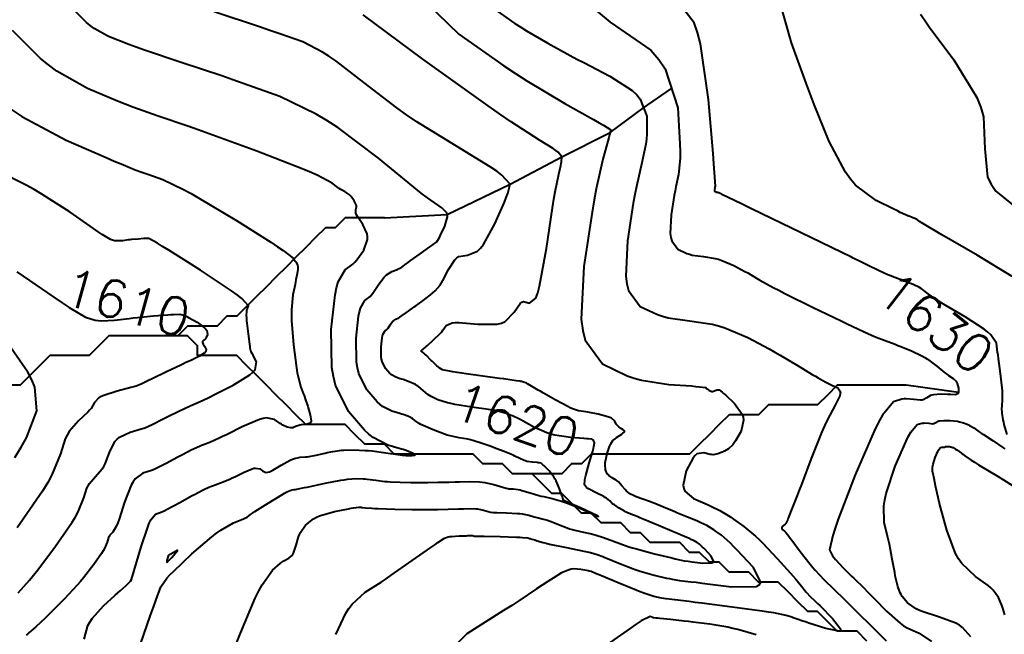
# Model space of a CAD drawing. Header units: metres. Extents: x 837475 to 838479, y 1189012 to 1191015.
# Drawn here: x 837569 to 837669, y 1190774.6 to 1190837 of the extents above; entities that cross this region are included whole.
import ezdxf

# ---------------------------------------------------------------- set-up
doc = ezdxf.new("R2010")
doc.units = ezdxf.units.M
doc.header["$LTSCALE"] = 0.3
for name, color, linetype in [('COTAS 10', 1, 'Continuous'), ('COTAS INT', 252, 'Continuous'), ('DRENAJE', 5, 'Continuous')]:
    doc.layers.add(name, color=color, linetype=linetype)
doc.styles.get("Standard").update_dxf_attribs({"font": 'simplex.shx'})

msp = doc.modelspace()

# ---------------------------------------------------------------- linework, layer by layer
at = {"layer": 'COTAS 10'}
for points in [[(837669.299, 1190794.856), (837669.018, 1190795.885), (837668.96, 1190796.13), (837668.911, 1190796.357), (837668.809, 1190797.033), (837668.785, 1190797.572), (837668.786, 1190797.714), (837668.791, 1190797.852), (837668.833, 1190798.323), (837668.839, 1190799.016), (837668.821, 1190799.295), (837668.795, 1190799.612), (837668.627, 1190801.068), (837668.427, 1190802.576), (837668.381, 1190802.925), (837668.338, 1190803.244), (837668.213, 1190804.148), (837667.666, 1190804.989), (837667.356, 1190805.268), (837666.978, 1190805.567), (837665.042, 1190806.814), (837663.019, 1190808.012), (837662.585, 1190808.28), (837662.206, 1190808.52), (837661.298, 1190809.161), (837660.727, 1190809.584), (837660.561, 1190809.688), (837660.392, 1190809.787), (837659.756, 1190810.094), (837659.114, 1190810.352), (837658.941, 1190810.42), (837658.771, 1190810.486), (837658.174, 1190810.71), (837657.623, 1190810.92), (837657.483, 1190810.977), (837657.347, 1190811.033), (837656.897, 1190811.232), (837655.34, 1190811.982), (837654.505, 1190812.385), (837653.673, 1190812.788), (837653.495, 1190812.873), (837648.391, 1190815.344), (837643.355, 1190817.785), (837642.388, 1190818.254), (837641.607, 1190818.634), (837640.329, 1190819.261), (837640.255, 1190819.305), (837640.233, 1190819.317), (837640.21, 1190819.33), (837640.121, 1190819.377), (837640.026, 1190819.417), (837640, 1190819.425), (837639.974, 1190819.432), (837639.88, 1190819.447), (837639.791, 1190819.459), (837639.769, 1190819.465), (837639.747, 1190819.472), (837639.675, 1190819.505), (837639.627, 1190819.571), (837639.62, 1190819.599), (837639.616, 1190819.631), (837639.623, 1190819.778), (837639.647, 1190819.933), (837639.654, 1190819.97), (837639.66, 1190820.003), (837639.683, 1190820.101), (837639.591, 1190821.497), (837639.526, 1190822.349), (837639.443, 1190823.404), (837638.999, 1190828.895), (837638.185, 1190834.556), (837637.869, 1190835.717), (837637.514, 1190836.702), (837635.901, 1190838.795)], [(837589.715, 1190770.305), (837591.453, 1190774.703), (837592.954, 1190778.235), (837593.317, 1190778.978), (837593.657, 1190779.619), (837594.692, 1190781.087), (837595.486, 1190781.764), (837595.673, 1190781.907), (837595.847, 1190782.031), (837596.356, 1190782.319), (837596.725, 1190782.62), (837596.809, 1190782.753), (837596.885, 1190782.906), (837597.098, 1190783.638), (837597.343, 1190784.478), (837597.44, 1190784.7), (837597.55, 1190784.918), (837598.053, 1190785.666), (837598.86, 1190786.313), (837599.161, 1190786.467), (837599.496, 1190786.61), (837600.988, 1190787.035), (837602.409, 1190787.319), (837602.699, 1190787.374), (837602.945, 1190787.417), (837603.463, 1190787.487), (837603.706, 1190787.479), (837603.779, 1190787.473), (837603.854, 1190787.466), (837604.147, 1190787.428), (837604.79, 1190787.38), (837605.086, 1190787.367), (837605.434, 1190787.353), (837607.116, 1190787.302), (837608.841, 1190787.262), (837609.216, 1190787.255), (837609.546, 1190787.249), (837610.365, 1190787.245), (837611.019, 1190787.256), (837611.245, 1190787.261), (837611.491, 1190787.266), (837612.539, 1190787.292), (837613.6, 1190787.319), (837613.854, 1190787.326), (837614.09, 1190787.332), (837614.799, 1190787.353), (837615.368, 1190787.339), (837615.516, 1190787.324), (837615.66, 1190787.304), (837616.146, 1190787.193), (837616.831, 1190786.981), (837617.131, 1190786.957), (837617.293, 1190786.95), (837617.49, 1190786.943), (837618.486, 1190786.917), (837619.574, 1190786.862), (837619.829, 1190786.837), (837620.063, 1190786.807), (837620.742, 1190786.662), (837621.279, 1190786.503), (837621.425, 1190786.464), (837621.569, 1190786.427), (837622.078, 1190786.312), (837622.64, 1190786.16), (837622.817, 1190786.099), (837623.004, 1190786.031), (837623.757, 1190785.72), (837624.615, 1190785.388), (837624.869, 1190785.306), (837625.129, 1190785.229), (837626.126, 1190784.99), (837627.095, 1190784.775), (837627.338, 1190784.713), (837627.57, 1190784.652), (837628.314, 1190784.422), (837628.977, 1190784.181), (837629.157, 1190784.113), (837629.336, 1190784.043), (837629.969, 1190783.785), (837630.89, 1190783.468), (837631.249, 1190783.361), (837631.655, 1190783.246), (837633.497, 1190782.765), (837635.258, 1190782.33), (837635.612, 1190782.245), (837635.908, 1190782.176), (837636.495, 1190782.053), (837636.917, 1190782.003), (837637.109, 1190781.979), (837637.335, 1190781.951), (837638.421, 1190781.814), (837639.334, 1190781.826), (837639.451, 1190781.892), (837639.509, 1190781.985), (837639.224, 1190782.547), (837638.637, 1190783.177), (837638.504, 1190783.312), (837638.384, 1190783.432), (837638.056, 1190783.724), (837637.824, 1190783.89), (837637.764, 1190783.93), (837637.706, 1190783.968), (837637.511, 1190784.082), (837637.291, 1190784.19), (837637.216, 1190784.224), (837637.135, 1190784.259), (837636.794, 1190784.401), (837636.123, 1190784.68), (837635.834, 1190784.802), (837635.5, 1190784.944), (837633.921, 1190785.617), (837632.348, 1190786.284), (837632.018, 1190786.421), (837631.733, 1190786.538), (837631.086, 1190786.789), (837630.693, 1190786.952), (837630.569, 1190787.013), (837630.439, 1190787.082), (837629.913, 1190787.388), (837629.42, 1190787.717), (837629.31, 1190787.8), (837629.212, 1190787.879), (837628.955, 1190788.136), (837628.636, 1190788.402), (837628.499, 1190788.487), (837628.34, 1190788.577), (837627.591, 1190788.945), (837626.866, 1190789.312), (837626.722, 1190789.402), (837626.604, 1190789.486), (837626.381, 1190789.748), (837626.42, 1190790.226), (837626.467, 1190790.446), (837626.528, 1190790.705), (837626.88, 1190791.96), (837627.235, 1190793.193), (837627.299, 1190793.439), (837627.348, 1190793.643), (837627.403, 1190794.033), (837627.354, 1190794.143), (837627.339, 1190794.171), (837627.322, 1190794.198), (837627.256, 1190794.283), (837627.195, 1190794.347), (837627.182, 1190794.359), (837627.17, 1190794.37), (837627.144, 1190794.39), (837626.801, 1190794.42), (837626.59, 1190794.436), (837626.33, 1190794.457), (837624.97, 1190794.561), (837623.371, 1190794.802), (837622.959, 1190794.909), (837622.56, 1190795.034), (837621.232, 1190795.628), (837620.158, 1190796.226), (837619.92, 1190796.354), (837619.708, 1190796.464), (837619.153, 1190796.723), (837618.754, 1190796.875), (837618.638, 1190796.918), (837618.521, 1190796.961), (837618.082, 1190797.12), (837617.33, 1190797.301), (837617.015, 1190797.358), (837616.654, 1190797.419), (837614.966, 1190797.663), (837613.223, 1190797.936), (837612.828, 1190798.014), (837612.47, 1190798.094), (837611.491, 1190798.391), (837610.818, 1190798.723), (837610.652, 1190798.824), (837610.496, 1190798.929), (837610.005, 1190799.343), (837609.526, 1190799.746), (837609.387, 1190799.837), (837609.376, 1190799.844), (837609.219, 1190799.937), (837608.592, 1190800.223), (837607.974, 1190800.444), (837607.823, 1190800.496), (837607.681, 1190800.543), (837607.242, 1190800.68), (837606.849, 1190800.884), (837606.736, 1190800.974), (837606.621, 1190801.079), (837606.19, 1190801.581), (837605.85, 1190802.28), (837605.792, 1190802.51), (837605.749, 1190802.755), (837605.727, 1190803.774), (837605.833, 1190804.699), (837605.872, 1190804.887), (837605.915, 1190805.044), (837606.104, 1190805.364), (837606.322, 1190805.539), (837606.383, 1190805.606), (837606.445, 1190805.68), (837606.671, 1190806.013), (837606.897, 1190806.335), (837606.959, 1190806.402), (837607.02, 1190806.46), (837607.238, 1190806.59), (837607.533, 1190806.734), (837607.643, 1190806.8), (837607.764, 1190806.879), (837608.303, 1190807.259), (837608.918, 1190807.71), (837609.087, 1190807.833), (837609.256, 1190807.955), (837609.862, 1190808.389), (837610.439, 1190808.816), (837610.59, 1190808.934), (837610.736, 1190809.051), (837611.23, 1190809.471), (837611.719, 1190810.056), (837611.863, 1190810.277), (837612.009, 1190810.524), (837612.567, 1190811.628), (837613.22, 1190812.626), (837613.426, 1190812.805), (837613.644, 1190812.942), (837614.525, 1190813.087), (837615.529, 1190813.497), (837615.825, 1190813.801), (837616.129, 1190814.187), (837617.292, 1190816.27), (837618.268, 1190818.483), (837618.453, 1190818.952), (837618.603, 1190819.359), (837618.839, 1190820.307), (837618.003, 1190821.224), (837617.476, 1190821.612), (837616.823, 1190822.057), (837613.396, 1190824.146), (837609.361, 1190826.637), (837608.323, 1190827.336), (837607.319, 1190828.038), (837603.979, 1190830.609), (837601.134, 1190832.823), (837600.441, 1190833.301), (837599.791, 1190833.72), (837597.787, 1190834.748), (837595.352, 1190835.608), (837594.43, 1190835.921), (837593.401, 1190836.266), (837588.787, 1190837.787)], [(837568.75, 1190811.381), (837572.494, 1190808.805), (837573.335, 1190808.243), (837574.06, 1190807.769), (837575.709, 1190806.788), (837576.705, 1190806.493), (837577.018, 1190806.453), (837577.346, 1190806.43), (837578.667, 1190806.495), (837580.142, 1190806.67), (837580.569, 1190806.716), (837581.003, 1190806.761), (837582.636, 1190806.914), (837584.069, 1190807.028), (837584.377, 1190807.049), (837584.647, 1190807.064), (837585.3, 1190807.081), (837585.812, 1190806.947), (837585.993, 1190806.868), (837586.191, 1190806.771), (837587.049, 1190806.271), (837587.802, 1190805.705), (837587.935, 1190805.567), (837588.034, 1190805.437), (837588.119, 1190805.035), (837587.98, 1190804.73), (837587.939, 1190804.662), (837587.896, 1190804.601), (837587.731, 1190804.439), (837587.616, 1190804.305), (837587.606, 1190804.262), (837587.605, 1190804.217), (837587.676, 1190804.031), (837587.801, 1190803.829), (837587.834, 1190803.773), (837587.866, 1190803.717), (837587.974, 1190803.514), (837587.932, 1190803.287), (837587.869, 1190803.216), (837587.784, 1190803.141), (837587.293, 1190802.838), (837586.76, 1190802.566), (837586.649, 1190802.511), (837586.554, 1190802.464), (837586.342, 1190802.368), (837585.908, 1190802.17), (837585.673, 1190802.059), (837585.388, 1190801.924), (837583.945, 1190801.236), (837582.476, 1190800.529), (837582.176, 1190800.383), (837581.921, 1190800.258), (837581.385, 1190799.986), (837580.867, 1190799.797), (837580.624, 1190799.725), (837580.339, 1190799.643), (837578.948, 1190799.277), (837577.576, 1190798.841), (837577.302, 1190798.716), (837577.073, 1190798.589), (837576.631, 1190798.112), (837576.297, 1190797.529), (837576.137, 1190797.335), (837575.948, 1190797.127), (837575.022, 1190796.258), (837574.06, 1190795.161), (837573.849, 1190794.809), (837573.662, 1190794.437), (837573.184, 1190792.918), (837572.315, 1190790.76), (837571.882, 1190789.984), (837571.364, 1190789.13), (837568.797, 1190785.403)], [(837665.609, 1190774.306), (837664.785, 1190775.279), (837664.463, 1190775.507), (837664.1, 1190775.717), (837662.45, 1190776.33), (837660.785, 1190776.857), (837660.414, 1190777.012), (837660.081, 1190777.173), (837659.2, 1190777.789), (837658.664, 1190778.433), (837658.547, 1190778.61), (837658.445, 1190778.788), (837658.193, 1190779.428), (837658.011, 1190780.245), (837657.953, 1190780.533), (837657.891, 1190780.849), (837657.641, 1190782.217), (837657.351, 1190783.726), (837657.264, 1190784.132), (837657.175, 1190784.532), (837656.829, 1190785.932), (837656.779, 1190787.638), (837656.876, 1190788.231), (837657.021, 1190788.877), (837657.945, 1190791.645), (837659.038, 1190794.185), (837659.289, 1190794.687), (837659.517, 1190795.102), (837660.157, 1190795.873), (837660.639, 1190796.017), (837660.768, 1190796.036), (837660.895, 1190796.047), (837661.34, 1190796.011), (837661.716, 1190795.968), (837661.8, 1190795.973), (837661.876, 1190795.987), (837662.079, 1190796.1), (837662.289, 1190796.231), (837662.369, 1190796.256), (837662.459, 1190796.276), (837662.865, 1190796.307), (837663.31, 1190796.3), (837663.425, 1190796.295), (837663.536, 1190796.29), (837663.907, 1190796.264), (837664.265, 1190796.214), (837664.368, 1190796.195), (837664.472, 1190796.173), (837664.86, 1190796.071), (837665.264, 1190795.918), (837665.378, 1190795.863), (837665.493, 1190795.803), (837665.916, 1190795.543), (837666.481, 1190795.16), (837666.686, 1190795.023), (837666.912, 1190794.872), (837667.903, 1190794.215), (837668.87, 1190793.562), (837669.081, 1190793.414)]]:
    msp.add_lwpolyline(points, dxfattribs=at)
at = {"layer": 'COTAS INT'}
for points in [[(837624.973, 1190840.148), (837629.013, 1190836.769), (837633.111, 1190833.893), (837633.923, 1190832.974), (837634.596, 1190832.003), (837635.859, 1190828.052), (837636.087, 1190824.4), (837636.107, 1190823.617), (837636.107, 1190822.932), (837635.951, 1190821.283), (837635.664, 1190820.041), (837635.582, 1190819.613), (837635.498, 1190819.148), (837635.188, 1190817.168), (837635.097, 1190815.284), (837635.152, 1190814.881), (837635.242, 1190814.529), (837635.857, 1190813.685), (837636.77, 1190813.261), (837637.047, 1190813.173), (837637.336, 1190813.098), (837638.466, 1190812.937), (837639.669, 1190812.754), (837640.002, 1190812.666), (837640.336, 1190812.561), (837641.542, 1190812.049), (837642.684, 1190811.445), (837642.978, 1190811.282), (837643.261, 1190811.122), (837644.201, 1190810.562), (837645.563, 1190809.803), (837646.112, 1190809.519), (837646.736, 1190809.201), (837649.61, 1190807.786), (837652.449, 1190806.412), (837653.051, 1190806.122), (837653.574, 1190805.871), (837654.794, 1190805.288), (837655.548, 1190804.954), (837655.776, 1190804.859), (837656.012, 1190804.764), (837656.935, 1190804.412), (837657.937, 1190804.035), (837658.223, 1190803.925), (837658.513, 1190803.811), (837659.591, 1190803.377), (837660.658, 1190802.862), (837660.941, 1190802.697), (837661.219, 1190802.523), (837662.177, 1190801.812), (837662.991, 1190801.149), (837663.177, 1190801.004), (837663.347, 1190800.877), (837663.82, 1190800.556), (837664.128, 1190800.279), (837664.193, 1190800.178), (837664.25, 1190800.066), (837664.384, 1190799.578), (837664.378, 1190799.138), (837664.346, 1190799.057), (837664.302, 1190798.993), (837664.032, 1190798.911), (837663.586, 1190798.938), (837663.429, 1190798.944), (837663.259, 1190798.948), (837662.528, 1190798.957), (837661.815, 1190798.902), (837661.657, 1190798.867), (837661.515, 1190798.823), (837661.146, 1190798.593), (837660.79, 1190798.394), (837660.657, 1190798.37), (837660.508, 1190798.36), (837659.847, 1190798.436), (837659.066, 1190798.499), (837658.843, 1190798.48), (837658.616, 1190798.446), (837657.768, 1190798.194), (837656.644, 1190796.839), (837656.242, 1190796.11), (837655.801, 1190795.227), (837653.881, 1190790.762), (837652.157, 1190786.268), (837651.839, 1190785.367), (837651.591, 1190784.616), (837651.273, 1190783.142), (837651.565, 1190782.559), (837651.702, 1190782.369), (837651.863, 1190782.167), (837652.648, 1190781.332), (837653.517, 1190780.487), (837653.731, 1190780.278), (837653.934, 1190780.08), (837654.571, 1190779.455), (837655.297, 1190778.729), (837655.556, 1190778.467), (837655.84, 1190778.179), (837657.074, 1190776.917), (837658.43, 1190775.703), (837658.791, 1190775.445), (837659.146, 1190775.221), (837660.374, 1190774.692), (837661.638, 1190773.84)], [(837609.253, 1190839.815), (837613.616, 1190835.539), (837618.184, 1190832.334), (837619.369, 1190831.549), (837620.52, 1190830.807), (837624.387, 1190828.499), (837627.318, 1190826.859), (837627.878, 1190826.539), (837628.329, 1190826.277), (837629.05, 1190825.815), (837628.936, 1190825.311), (837628.86, 1190825.023), (837628.766, 1190824.669), (837628.267, 1190822.855), (837627.589, 1190819.822), (837627.382, 1190818.7), (837627.167, 1190817.457), (837626.318, 1190811.947), (837626.059, 1190806.591), (837626.216, 1190805.445), (837626.472, 1190804.444), (837628.221, 1190802.045), (837630.709, 1190800.845), (837631.43, 1190800.6), (837632.166, 1190800.393), (837634.942, 1190799.961), (837637.263, 1190799.799), (837637.712, 1190799.762), (837638.077, 1190799.728), (837638.697, 1190799.634), (837638.794, 1190799.547), (837638.83, 1190799.518), (837638.87, 1190799.486), (837639.048, 1190799.354), (837639.256, 1190799.257), (837639.316, 1190799.249), (837639.377, 1190799.248), (837639.604, 1190799.309), (837639.815, 1190799.394), (837639.865, 1190799.408), (837639.912, 1190799.417), (837640.052, 1190799.417), (837640.366, 1190799.186), (837640.522, 1190799.051), (837640.708, 1190798.885), (837641.629, 1190798.027), (837642.41, 1190796.948), (837642.507, 1190796.642), (837642.552, 1190796.333), (837642.286, 1190795.194), (837641.722, 1190794.216), (837641.579, 1190794.009), (837641.443, 1190793.83), (837641.001, 1190793.415), (837640.591, 1190793.194), (837640.475, 1190793.138), (837640.359, 1190793.083), (837639.93, 1190792.903), (837639.446, 1190792.82), (837639.294, 1190792.826), (837639.136, 1190792.845), (837638.5, 1190793.02), (837637.811, 1190792.894), (837637.62, 1190792.724), (837637.428, 1190792.495), (837636.73, 1190791.18), (837636.415, 1190789.713), (837636.464, 1190789.39), (837636.573, 1190789.102), (837637.459, 1190788.359), (837638.642, 1190787.864), (837638.938, 1190787.731), (837639.22, 1190787.601), (837640.125, 1190787.15), (837640.995, 1190786.637), (837641.255, 1190786.469), (837641.524, 1190786.289), (837642.563, 1190785.544), (837643.75, 1190784.547), (837644.112, 1190784.208), (837644.488, 1190783.841), (837645.964, 1190782.29), (837647.298, 1190780.803), (837647.585, 1190780.477), (837647.835, 1190780.188), (837648.438, 1190779.453), (837648.79, 1190779.001), (837648.882, 1190778.891), (837648.972, 1190778.787), (837649.276, 1190778.464), (837649.806, 1190777.946), (837650.038, 1190777.718), (837650.306, 1190777.455), (837651.583, 1190776.199), (837652.399, 1190775.131), (837652.377, 1190774.985), (837652.247, 1190774.905), (837650.883, 1190775.156), (837649.18, 1190775.716), (837648.837, 1190775.83), (837648.55, 1190775.926), (837647.977, 1190776.122), (837647.679, 1190776.227), (837647.566, 1190776.266), (837647.44, 1190776.308), (837646.871, 1190776.493), (837645.633, 1190776.752), (837645.084, 1190776.841), (837644.447, 1190776.938), (837641.4, 1190777.35), (837638.298, 1190777.739), (837637.626, 1190777.822), (837637.034, 1190777.895), (837635.572, 1190778.064), (837634.674, 1190778.181), (837634.438, 1190778.219), (837634.207, 1190778.26), (837633.421, 1190778.43), (837632.41, 1190778.754), (837632.038, 1190778.892), (837631.625, 1190779.05), (837629.803, 1190779.796), (837628.115, 1190780.51), (837627.787, 1190780.648), (837627.52, 1190780.76), (837627.058, 1190780.952), (837626.858, 1190781), (837626.755, 1190781.022), (837626.632, 1190781.048), (837626.015, 1190781.175), (837625.259, 1190781.211), (837625.048, 1190781.18), (837624.836, 1190781.132), (837624.062, 1190780.81), (837623.199, 1190780.295), (837622.932, 1190780.125), (837622.651, 1190779.943), (837621.533, 1190779.185), (837619.716, 1190777.976), (837618.995, 1190777.508), (837618.18, 1190776.984), (837614.448, 1190774.611), (837610.269, 1190770.544)], [(837669.818, 1190810.93), (837666.265, 1190813.071), (837662.69, 1190815.146), (837661.993, 1190815.555), (837661.422, 1190815.892), (837660.418, 1190816.509), (837660.234, 1190816.646), (837660.181, 1190816.679), (837660.126, 1190816.711), (837659.921, 1190816.81), (837659.715, 1190816.893), (837659.659, 1190816.915), (837659.604, 1190816.936), (837659.412, 1190817.008), (837659.235, 1190817.076), (837659.189, 1190817.094), (837659.146, 1190817.112), (837659.001, 1190817.176), (837658.459, 1190817.437), (837658.164, 1190817.58), (837657.807, 1190817.752), (837655.997, 1190818.629), (837653.917, 1190820.204), (837653.389, 1190820.818), (837652.882, 1190821.509), (837651.227, 1190824.645), (837649.72, 1190828.391), (837649.306, 1190829.467), (837648.894, 1190830.56), (837647.419, 1190834.645), (837646.132, 1190839.234)], [(837580.969, 1190772.598), (837582.332, 1190776.521), (837582.612, 1190777.321), (837582.85, 1190777.996), (837583.359, 1190779.4), (837583.986, 1190780.275), (837584.299, 1190780.618), (837584.673, 1190781.004), (837586.525, 1190782.758), (837588.54, 1190784.478), (837589.016, 1190784.841), (837589.457, 1190785.156), (837590.751, 1190785.887), (837591.607, 1190786.231), (837591.772, 1190786.302), (837591.905, 1190786.362), (837592.122, 1190786.491), (837592.458, 1190786.746), (837592.666, 1190786.885), (837592.924, 1190787.055), (837594.271, 1190787.913), (837595.656, 1190788.76), (837595.937, 1190788.921), (837596.175, 1190789.051), (837596.664, 1190789.256), (837596.889, 1190789.269), (837596.96, 1190789.277), (837597.034, 1190789.288), (837597.33, 1190789.346), (837597.941, 1190789.478), (837598.214, 1190789.535), (837598.531, 1190789.602), (837600.049, 1190789.916), (837601.634, 1190790.217), (837601.993, 1190790.275), (837602.317, 1190790.321), (837603.201, 1190790.396), (837603.907, 1190790.371), (837604.119, 1190790.355), (837604.338, 1190790.334), (837605.188, 1190790.224), (837606.116, 1190790.109), (837606.383, 1190790.085), (837606.655, 1190790.064), (837607.674, 1190790.016), (837608.745, 1190789.997), (837609.048, 1190789.995), (837609.355, 1190789.994), (837610.49, 1190790.001), (837611.52, 1190790.015), (837611.76, 1190790.019), (837611.981, 1190790.023), (837612.618, 1190790.037), (837613.245, 1190790.053), (837613.46, 1190790.059), (837613.692, 1190790.066), (837614.679, 1190790.095), (837615.732, 1190790.07), (837616.007, 1190790.042), (837616.273, 1190790.006), (837617.173, 1190789.8), (837618.44, 1190789.408), (837618.635, 1190789.371), (837618.708, 1190789.363), (837618.79, 1190789.356), (837619.153, 1190789.34), (837619.669, 1190789.276), (837619.846, 1190789.238), (837620.038, 1190789.193), (837620.858, 1190788.956), (837621.761, 1190788.689), (837622.006, 1190788.623), (837622.248, 1190788.561), (837623.104, 1190788.367), (837624.048, 1190788.112), (837624.346, 1190788.01), (837624.66, 1190787.896), (837625.925, 1190787.374), (837627.027, 1190786.884), (837627.238, 1190786.79), (837627.408, 1190786.715), (837627.684, 1190786.594), (837627.704, 1190786.588), (837627.713, 1190786.585), (837627.724, 1190786.582), (837627.774, 1190786.565), (837627.812, 1190786.554), (837627.815, 1190786.555), (837627.814, 1190786.557), (837627.783, 1190786.58), (837627.74, 1190786.607), (837627.731, 1190786.612), (837627.724, 1190786.617), (837627.712, 1190786.625), (837627.444, 1190786.747), (837627.276, 1190786.824), (837627.067, 1190786.918), (837625.972, 1190787.413), (837624.877, 1190787.909), (837624.668, 1190788.004), (837624.5, 1190788.08), (837624.232, 1190788.203), (837624.233, 1190788.21), (837624.233, 1190788.213), (837624.234, 1190788.217), (837624.24, 1190788.236), (837624.185, 1190788.422), (837624.148, 1190788.532), (837624.102, 1190788.667), (837623.856, 1190789.363), (837623.506, 1190790.165), (837623.394, 1190790.366), (837623.275, 1190790.558), (837622.792, 1190791.178), (837622.348, 1190791.637), (837622.254, 1190791.729), (837622.172, 1190791.805), (837621.979, 1190791.95), (837621.775, 1190791.994), (837621.686, 1190792.006), (837621.584, 1190792.019), (837621.095, 1190792.063), (837620.544, 1190792.146), (837620.402, 1190792.183), (837620.265, 1190792.225), (837619.808, 1190792.43), (837619.306, 1190792.687), (837619.14, 1190792.763), (837618.963, 1190792.842), (837618.228, 1190793.141), (837617.391, 1190793.459), (837617.15, 1190793.549), (837616.905, 1190793.639), (837615.986, 1190793.971), (837615.057, 1190794.265), (837614.805, 1190794.331), (837614.555, 1190794.39), (837613.675, 1190794.548), (837612.741, 1190794.74), (837612.458, 1190794.82), (837612.164, 1190794.912), (837611.017, 1190795.342), (837609.995, 1190795.794), (837609.781, 1190795.9), (837609.596, 1190795.998), (837609.178, 1190796.282), (837608.928, 1190796.491), (837608.851, 1190796.542), (837608.769, 1190796.591), (837608.442, 1190796.74), (837607.98, 1190796.895), (837607.814, 1190796.947), (837607.63, 1190797.003), (837606.826, 1190797.238), (837605.883, 1190797.729), (837605.611, 1190797.946), (837605.335, 1190798.197), (837604.302, 1190799.4), (837603.486, 1190801.077), (837603.346, 1190801.628), (837603.245, 1190802.217), (837603.191, 1190804.66), (837603.446, 1190806.88), (837603.539, 1190807.33), (837603.642, 1190807.707), (837604.095, 1190808.474), (837604.618, 1190808.895), (837604.765, 1190809.055), (837604.913, 1190809.233), (837605.455, 1190810.031), (837605.997, 1190810.803), (837606.145, 1190810.964), (837606.292, 1190811.103), (837606.817, 1190811.414), (837607.287, 1190811.585), (837607.401, 1190811.635), (837607.507, 1190811.687), (837607.829, 1190811.882), (837608.282, 1190812.21), (837608.47, 1190812.345), (837608.686, 1190812.499), (837609.691, 1190813.216), (837610.672, 1190813.918), (837610.872, 1190814.064), (837611.04, 1190814.187), (837611.389, 1190814.457), (837611.604, 1190814.777), (837611.688, 1190814.934), (837611.784, 1190815.119), (837612.217, 1190816.034), (837612.476, 1190816.994), (837612.46, 1190817.208), (837612.407, 1190817.401), (837611.903, 1190817.91), (837610.46, 1190818.902), (837609.816, 1190819.399), (837609.066, 1190819.991), (837605.472, 1190822.934), (837601.327, 1190826.065), (837600.229, 1190826.777), (837599.153, 1190827.422), (837595.445, 1190829.191), (837591.741, 1190830.533), (837590.667, 1190830.909), (837589.573, 1190831.287), (837585.445, 1190832.665), (837581.72, 1190833.914), (837580.879, 1190834.21), (837580.121, 1190834.484), (837578.071, 1190835.292), (837576.6, 1190836.123), (837576.206, 1190836.412), (837575.819, 1190836.726), (837574.47, 1190838.071)], [(837617.243, 1190838.074), (837619.332, 1190836.625), (837619.918, 1190836.245), (837620.506, 1190835.874), (837622.655, 1190834.612), (837624.944, 1190833.37), (837625.62, 1190833.012), (837626.315, 1190832.648), (837628.978, 1190831.282), (837631.246, 1190829.802), (837631.691, 1190829.366), (837632.057, 1190828.919), (837632.719, 1190827.209), (837632.732, 1190825.396), (837632.688, 1190824.884), (837632.623, 1190824.368), (837632.219, 1190822.465), (837631.667, 1190820.078), (837631.51, 1190819.256), (837631.349, 1190818.363), (837630.753, 1190814.557), (837630.578, 1190810.938), (837630.684, 1190810.163), (837630.857, 1190809.487), (837632.039, 1190807.865), (837633.793, 1190807.049), (837634.326, 1190806.881), (837634.88, 1190806.737), (837637.053, 1190806.427), (837639.363, 1190806.075), (837640.004, 1190805.906), (837640.645, 1190805.705), (837642.963, 1190804.721), (837645.159, 1190803.56), (837645.722, 1190803.248), (837646.267, 1190802.94), (837648.074, 1190801.863), (837649.519, 1190800.973), (837649.836, 1190800.783), (837650.117, 1190800.618), (837650.829, 1190800.227), (837651.313, 1190799.994), (837651.45, 1190799.929), (837651.589, 1190799.863), (837652.1, 1190799.621), (837652.375, 1190799.201), (837652.364, 1190799.022), (837652.317, 1190798.816), (837651.833, 1190797.846), (837651.02, 1190796.322), (837650.765, 1190795.765), (837650.498, 1190795.151), (837649.422, 1190792.45), (837648.414, 1190789.79), (837648.189, 1190789.202), (837647.988, 1190788.678), (837647.456, 1190787.322), (837647.141, 1190786.545), (837647.077, 1190786.387), (837647.023, 1190786.252), (837646.908, 1190785.971), (837646.825, 1190785.837), (837646.79, 1190785.796), (837646.751, 1190785.753), (837646.566, 1190785.584), (837646.426, 1190785.412), (837646.416, 1190785.367), (837646.417, 1190785.324), (837646.522, 1190785.178), (837646.685, 1190785.05), (837646.724, 1190785.017), (837646.759, 1190784.987), (837646.861, 1190784.887), (837647.132, 1190784.539), (837647.274, 1190784.352), (837647.445, 1190784.125), (837648.304, 1190782.976), (837649.308, 1190781.688), (837649.571, 1190781.373), (837649.827, 1190781.077), (837650.696, 1190780.157), (837651.712, 1190779.166), (837652.06, 1190778.825), (837652.438, 1190778.454), (837654.046, 1190776.874), (837655.597, 1190775.343), (837655.939, 1190775.003), (837656.244, 1190774.7), (837657.028, 1190773.91)], [(837601.153, 1190774.552), (837602.159, 1190776.708), (837602.474, 1190777.197), (837602.805, 1190777.639), (837604.132, 1190778.847), (837605.733, 1190779.89), (837606.237, 1190780.228), (837606.767, 1190780.587), (837608.9, 1190782.065), (837610.803, 1190783.397), (837611.188, 1190783.665), (837611.512, 1190783.89), (837612.169, 1190784.339), (837612.551, 1190784.475), (837612.702, 1190784.503), (837612.873, 1190784.527), (837613.65, 1190784.577), (837614.395, 1190784.596), (837614.545, 1190784.6), (837614.671, 1190784.603), (837614.919, 1190784.61), (837615.004, 1190784.608), (837615.026, 1190784.606), (837615.047, 1190784.603), (837615.12, 1190784.586), (837615.222, 1190784.555), (837615.627, 1190784.543), (837615.878, 1190784.537), (837616.19, 1190784.53), (837617.819, 1190784.495), (837619.48, 1190784.449), (837619.812, 1190784.435), (837620.088, 1190784.421), (837620.625, 1190784.368), (837620.797, 1190784.317), (837620.889, 1190784.293), (837621.052, 1190784.256), (837621.232, 1190784.207), (837621.289, 1190784.188), (837621.348, 1190784.166), (837621.589, 1190784.067), (837622.204, 1190783.892), (837622.5, 1190783.823), (837622.85, 1190783.744), (837624.568, 1190783.385), (837626.307, 1190783.024), (837626.671, 1190782.944), (837626.983, 1190782.872), (837627.686, 1190782.687), (837628.248, 1190782.471), (837628.472, 1190782.38), (837628.725, 1190782.276), (837629.886, 1190781.79), (837631.258, 1190781.259), (837631.644, 1190781.126), (837632.032, 1190781), (837633.459, 1190780.597), (837634.733, 1190780.295), (837635.025, 1190780.232), (837635.291, 1190780.178), (837636.033, 1190780.059), (837637.19, 1190779.922), (837637.717, 1190779.857), (837638.334, 1190779.78), (837641.309, 1190779.404), (837643.812, 1190779.437), (837644.131, 1190779.617), (837644.289, 1190779.872), (837643.509, 1190781.411), (837641.901, 1190783.136), (837641.537, 1190783.508), (837641.207, 1190783.835), (837640.31, 1190784.634), (837639.674, 1190785.089), (837639.509, 1190785.199), (837639.35, 1190785.302), (837638.818, 1190785.616), (837638.213, 1190785.913), (837638.009, 1190786.005), (837637.788, 1190786.102), (837636.854, 1190786.489), (837635.846, 1190786.898), (837635.577, 1190787.008), (837635.314, 1190787.118), (837634.402, 1190787.502), (837633.545, 1190787.855), (837633.316, 1190787.944), (837633.091, 1190788.03), (837632.308, 1190788.307), (837631.646, 1190788.544), (837631.497, 1190788.603), (837631.362, 1190788.66), (837630.999, 1190788.843), (837630.713, 1190789.067), (837630.628, 1190789.149), (837630.54, 1190789.241), (837630.198, 1190789.647), (837629.827, 1190790.056), (837629.721, 1190790.151), (837629.613, 1190790.236), (837629.211, 1190790.477), (837628.855, 1190790.716), (837628.777, 1190790.8), (837628.708, 1190790.893), (837628.529, 1190791.293), (837628.481, 1190791.819), (837628.493, 1190791.992), (837628.517, 1190792.175), (837628.694, 1190792.934), (837628.935, 1190793.643), (837628.998, 1190793.795), (837629.06, 1190793.928), (837629.271, 1190794.252), (837629.494, 1190794.449), (837629.562, 1190794.503), (837629.634, 1190794.557), (837629.921, 1190794.749), (837630.186, 1190794.918), (837630.244, 1190794.957), (837630.297, 1190794.993), (837630.432, 1190795.095), (837630.472, 1190795.182), (837630.463, 1190795.208), (837630.447, 1190795.235), (837630.319, 1190795.339), (837630.139, 1190795.452), (837630.09, 1190795.484), (837630.042, 1190795.518), (837629.869, 1190795.643), (837629.705, 1190795.809), (837629.662, 1190795.868), (837629.62, 1190795.933), (837629.474, 1190796.217), (837629.128, 1190796.523), (837628.959, 1190796.603), (837628.759, 1190796.68), (837627.773, 1190796.941), (837626.739, 1190797.145), (837626.51, 1190797.187), (837626.304, 1190797.222), (837625.765, 1190797.293), (837625.181, 1190797.475), (837624.947, 1190797.58), (837624.682, 1190797.708), (837623.463, 1190798.366), (837622.223, 1190799.076), (837621.945, 1190799.237), (837621.694, 1190799.383), (837621.023, 1190799.78), (837620.6, 1190800.024), (837620.506, 1190800.074), (837620.422, 1190800.116), (837620.201, 1190800.203), (837619.99, 1190800.246), (837619.913, 1190800.26), (837619.827, 1190800.275), (837619.449, 1190800.338), (837618.594, 1190800.461), (837618.208, 1190800.514), (837617.757, 1190800.576), (837615.59, 1190800.867), (837614.836, 1190800.973), (837613.459, 1190801.165), (837613.031, 1190801.23), (837612.673, 1190801.289), (837611.966, 1190801.44), (837611.64, 1190801.651), (837611.523, 1190801.747), (837611.395, 1190801.86), (837610.917, 1190802.325), (837610.833, 1190802.405), (837610.297, 1190802.937), (837610.186, 1190803.042), (837610.09, 1190803.129), (837609.875, 1190803.289), (837609.806, 1190803.338), (837609.802, 1190803.354), (837609.804, 1190803.371), (837609.868, 1190803.442), (837609.958, 1190803.508), (837609.977, 1190803.522), (837609.994, 1190803.534), (837610.033, 1190803.563), (837610.206, 1190803.715), (837610.308, 1190803.804), (837610.432, 1190803.915), (837611.071, 1190804.486), (837611.745, 1190805.139), (837611.891, 1190805.3), (837612.018, 1190805.454), (837612.331, 1190805.94), (837612.945, 1190806.226), (837613.262, 1190806.253), (837613.644, 1190806.258), (837615.553, 1190806.091), (837617.537, 1190806.084), (837617.966, 1190806.19), (837618.342, 1190806.344), (837619.264, 1190807.292), (837619.855, 1190808.195), (837620.023, 1190808.32), (837620.191, 1190808.392), (837620.814, 1190808.203), (837621.459, 1190808.725), (837621.643, 1190809.245), (837621.828, 1190809.929), (837622.516, 1190813.756), (837623.135, 1190817.888), (837623.278, 1190818.765), (837623.408, 1190819.525), (837623.774, 1190821.303), (837623.994, 1190822.196), (837624.033, 1190822.398), (837624.062, 1190822.58), (837624.084, 1190823.076), (837623.71, 1190823.56), (837623.489, 1190823.735), (837623.217, 1190823.929), (837621.809, 1190824.776), (837618.938, 1190826.625), (837617.743, 1190827.449), (837616.375, 1190828.409), (837609.989, 1190833.004), (837603.914, 1190837.497)], [(837660.493, 1190837.559), (837660.902, 1190836.98), (837661.397, 1190836.295), (837663.889, 1190832.941), (837666.227, 1190829.093), (837666.624, 1190828.096), (837666.913, 1190827.13), (837667.052, 1190823.889), (837667.312, 1190821.025), (837667.677, 1190820.296), (837668.169, 1190819.595), (837671.006, 1190817.295)], [(837575.593, 1190774.081), (837575.965, 1190775.456), (837576.156, 1190775.826), (837576.385, 1190776.191), (837577.531, 1190777.471), (837578.734, 1190778.549), (837578.999, 1190778.787), (837579.234, 1190778.998), (837579.839, 1190779.542), (837580.177, 1190779.861), (837580.243, 1190779.93), (837580.299, 1190779.99), (837580.402, 1190780.141), (837581.367, 1190783.446), (837582.035, 1190785.471), (837582.199, 1190785.866), (837582.354, 1190786.19), (837582.838, 1190786.764), (837583.471, 1190787.014), (837583.72, 1190787.133), (837584.002, 1190787.275), (837585.285, 1190787.966), (837586.567, 1190788.676), (837586.848, 1190788.828), (837587.096, 1190788.962), (837587.722, 1190789.285), (837588.236, 1190789.512), (837588.414, 1190789.584), (837588.607, 1190789.661), (837589.432, 1190789.975), (837590.361, 1190790.346), (837590.62, 1190790.459), (837590.88, 1190790.577), (837591.825, 1190791.038), (837592.646, 1190791.388), (837592.828, 1190791.436), (837592.989, 1190791.463), (837593.406, 1190791.382), (837593.677, 1190791.191), (837593.746, 1190791.148), (837593.812, 1190791.11), (837594.03, 1190791.011), (837594.392, 1190791.082), (837594.549, 1190791.151), (837594.731, 1190791.241), (837595.594, 1190791.746), (837596.514, 1190792.264), (837596.731, 1190792.362), (837596.933, 1190792.441), (837597.528, 1190792.564), (837598.074, 1190792.595), (837598.245, 1190792.616), (837598.425, 1190792.643), (837599.145, 1190792.784), (837599.877, 1190792.948), (837600.064, 1190792.989), (837600.245, 1190793.029), (837600.841, 1190793.155), (837601.5, 1190793.248), (837601.719, 1190793.265), (837601.955, 1190793.28), (837602.94, 1190793.305), (837604.108, 1190793.264), (837604.459, 1190793.236), (837604.821, 1190793.202), (837606.23, 1190793.021), (837607.441, 1190792.839), (837607.679, 1190792.804), (837607.875, 1190792.775), (837608.233, 1190792.729), (837608.453, 1190792.729), (837608.531, 1190792.73), (837608.902, 1190792.734), (837609.174, 1190792.774), (837609.189, 1190792.797), (837609.178, 1190792.825), (837608.92, 1190792.969), (837608.572, 1190793.116), (837608.504, 1190793.146), (837608.448, 1190793.171), (837608.35, 1190793.22), (837608.331, 1190793.237), (837608.325, 1190793.241), (837608.318, 1190793.244), (837608.293, 1190793.256), (837607.987, 1190793.345), (837607.804, 1190793.398), (837607.579, 1190793.463), (837606.409, 1190793.797), (837604.916, 1190794.574), (837604.486, 1190794.917), (837604.05, 1190795.316), (837602.414, 1190797.219), (837601.122, 1190799.874), (837600.901, 1190800.747), (837600.74, 1190801.68), (837600.655, 1190805.546), (837601.059, 1190809.061), (837601.206, 1190809.773), (837601.369, 1190810.371), (837602.086, 1190811.585), (837602.873, 1190812.182), (837603.08, 1190812.391), (837603.282, 1190812.618), (837603.97, 1190813.598), (837604.356, 1190814.671), (837604.368, 1190814.957), (837604.337, 1190815.239), (837603.882, 1190816.218), (837603.329, 1190817.025), (837603.237, 1190817.199), (837603.173, 1190817.35), (837603.161, 1190817.716), (837603.236, 1190817.991), (837603.226, 1190818.085), (837603.202, 1190818.187), (837603.006, 1190818.62), (837602.695, 1190819.05), (837602.598, 1190819.15), (837602.497, 1190819.242), (837602.097, 1190819.504), (837601.634, 1190819.771), (837601.493, 1190819.865), (837601.347, 1190819.968), (837600.775, 1190820.415), (837599.229, 1190821.217), (837598.47, 1190821.543), (837597.566, 1190821.914), (837593.103, 1190823.634), (837588.283, 1190825.409), (837587.155, 1190825.816), (837586.115, 1190826.186), (837583.103, 1190827.218), (837580.522, 1190828.131), (837579.755, 1190828.427), (837578.964, 1190828.741), (837575.916, 1190830.031), (837572.801, 1190831.791), (837571.967, 1190832.403), (837571.147, 1190833.068), (837568.29, 1190835.916)], [(837568.141, 1190827.918), (837569.255, 1190827.168), (837573.761, 1190824.77), (837577.807, 1190822.999), (837578.63, 1190822.644), (837579.325, 1190822.349), (837580.761, 1190821.77), (837581.553, 1190821.497), (837581.842, 1190821.394), (837582.161, 1190821.279), (837583.563, 1190820.761), (837585.685, 1190819.76), (837586.458, 1190819.34), (837587.311, 1190818.858), (837591.061, 1190816.6), (837594.544, 1190814.395), (837595.229, 1190813.946), (837595.792, 1190813.567), (837596.816, 1190812.783), (837597.022, 1190812.482), (837597.069, 1190812.407), (837597.112, 1190812.336), (837597.233, 1190812.111), (837597.288, 1190811.853), (837597.29, 1190811.761), (837597.286, 1190811.66), (837597.223, 1190811.222), (837597.092, 1190810.588), (837597.045, 1190810.363), (837596.994, 1190810.117), (837596.769, 1190809.05), (837596.625, 1190807.54), (837596.625, 1190807.014), (837596.642, 1190806.442), (837596.844, 1190803.985), (837597.146, 1190801.646), (837597.226, 1190801.148), (837597.304, 1190800.714), (837597.571, 1190799.689), (837597.803, 1190799.124), (837597.86, 1190798.981), (837597.912, 1190798.843), (837598.074, 1190798.394), (837598.231, 1190797.91), (837598.281, 1190797.75), (837598.334, 1190797.579), (837598.549, 1190796.869), (837598.626, 1190796.24), (837598.592, 1190796.12), (837598.534, 1190796.024), (837598.122, 1190795.875), (837597.613, 1190795.846), (837597.493, 1190795.826), (837597.383, 1190795.801), (837597.058, 1190795.668), (837596.764, 1190795.561), (837596.673, 1190795.552), (837596.577, 1190795.554), (837596.196, 1190795.634), (837595.752, 1190795.836), (837595.617, 1190795.913), (837595.476, 1190795.999), (837594.926, 1190796.388), (837594.076, 1190796.554), (837593.747, 1190796.5), (837593.378, 1190796.402), (837591.706, 1190795.688), (837590.022, 1190794.839), (837589.644, 1190794.656), (837589.305, 1190794.496), (837588.402, 1190794.106), (837587.708, 1190793.831), (837587.501, 1190793.743), (837587.287, 1190793.649), (837586.463, 1190793.268), (837585.556, 1190792.818), (837585.29, 1190792.68), (837585.019, 1190792.537), (837583.985, 1190791.973), (837582.957, 1190791.449), (837582.688, 1190791.331), (837582.427, 1190791.224), (837581.541, 1190790.935), (837580.747, 1190790.357), (837580.543, 1190790.067), (837580.345, 1190789.721), (837579.692, 1190788.004), (837579.136, 1190786.27), (837579, 1190785.914), (837578.873, 1190785.612), (837578.479, 1190784.968), (837578.185, 1190784.632), (837578.12, 1190784.525), (837578.063, 1190784.411), (837577.917, 1190783.947), (837577.652, 1190783.288), (837577.519, 1190783.051), (837577.361, 1190782.79), (837576.577, 1190781.651), (837575.533, 1190780.328), (837575.211, 1190779.951), (837574.876, 1190779.569), (837573.544, 1190778.151), (837572.238, 1190776.839), (837571.917, 1190776.524), (837571.615, 1190776.229), (837570.674, 1190775.339), (837569.973, 1190774.716), (837569.823, 1190774.59), (837569.691, 1190774.484)], [(837568.898, 1190778.786), (837570.048, 1190780.091), (837570.442, 1190780.578), (837570.87, 1190781.119), (837572.687, 1190783.527), (837574.363, 1190785.96), (837574.701, 1190786.517), (837574.984, 1190787.024), (837575.551, 1190788.433), (837575.862, 1190789.424), (837575.985, 1190789.667), (837576.123, 1190789.897), (837576.75, 1190790.613), (837577.41, 1190791.37), (837577.569, 1190791.625), (837577.716, 1190791.9), (837578.161, 1190793.058), (837578.709, 1190794.155), (837578.922, 1190794.391), (837579.161, 1190794.599), (837580.245, 1190795.106), (837581.383, 1190795.434), (837581.656, 1190795.528), (837581.912, 1190795.623), (837582.685, 1190795.98), (837583.47, 1190796.397), (837583.733, 1190796.531), (837584.016, 1190796.673), (837585.204, 1190797.252), (837586.338, 1190797.787), (837586.587, 1190797.901), (837586.808, 1190798), (837587.372, 1190798.237), (837588.114, 1190798.575), (837588.447, 1190798.738), (837588.835, 1190798.931), (837590.7, 1190799.881), (837592.42, 1190800.942), (837592.717, 1190801.206), (837592.937, 1190801.456), (837593.084, 1190802.25), (837592.79, 1190802.829), (837592.731, 1190802.944), (837592.682, 1190803.039), (837592.586, 1190803.218), (837592.559, 1190803.26), (837592.553, 1190803.269), (837592.548, 1190803.276), (837592.539, 1190803.293), (837592.531, 1190803.31), (837592.528, 1190803.317), (837592.524, 1190803.325), (837592.505, 1190803.364), (837592.456, 1190803.657), (837592.432, 1190803.825), (837592.404, 1190804.032), (837592.268, 1190805.092), (837592.14, 1190806.191), (837592.117, 1190806.422), (837592.1, 1190806.621), (837592.084, 1190807.072), (837592.101, 1190807.279), (837592.104, 1190807.323), (837592.108, 1190807.362), (837592.116, 1190807.457), (837592.143, 1190807.567), (837592.158, 1190807.615), (837592.177, 1190807.671), (837592.274, 1190807.94), (837591.596, 1190808.69), (837591.127, 1190809.05), (837590.536, 1190809.477), (837587.384, 1190811.567), (837584.177, 1190813.595), (837583.551, 1190813.983), (837583.039, 1190814.295), (837582.136, 1190814.794), (837581.873, 1190814.787), (837581.764, 1190814.781), (837581.64, 1190814.773), (837581.062, 1190814.726), (837580.404, 1190814.665), (837580.229, 1190814.647), (837580.057, 1190814.628), (837579.463, 1190814.558), (837578.931, 1190814.531), (837578.798, 1190814.541), (837578.672, 1190814.557), (837578.271, 1190814.676), (837577.421, 1190815.201), (837577.012, 1190815.473), (837576.528, 1190815.801), (837574.153, 1190817.443), (837571.289, 1190819.3), (837570.498, 1190819.762), (837569.706, 1190820.202), (837566.852, 1190821.606)], [(837568.541, 1190792.525), (837569.178, 1190793.584), (837569.712, 1190794.55), (837570.793, 1190797.278), (837570.559, 1190799.666), (837570.265, 1190800.419), (837569.871, 1190801.211), (837567.623, 1190804.404)], [(837669.061, 1190776.546), (837668.866, 1190777.236), (837668.801, 1190777.427), (837668.732, 1190777.619), (837668.446, 1190778.311), (837667.892, 1190779.061), (837667.655, 1190779.289), (837667.38, 1190779.526), (837666.085, 1190780.452), (837664.706, 1190781.772), (837664.379, 1190782.256), (837664.075, 1190782.792), (837663.175, 1190785.157), (837662.547, 1190787.491), (837662.415, 1190788.008), (837662.301, 1190788.468), (837662.038, 1190789.663), (837661.903, 1190790.394), (837661.87, 1190790.561), (837661.838, 1190790.714), (837661.739, 1190791.142), (837661.727, 1190791.556), (837661.75, 1190791.7), (837661.785, 1190791.856), (837662.009, 1190792.528), (837662.274, 1190793.143), (837662.335, 1190793.265), (837662.391, 1190793.366), (837662.546, 1190793.553), (837662.662, 1190793.587), (837662.694, 1190793.592), (837662.725, 1190793.595), (837662.832, 1190793.586), (837662.924, 1190793.575), (837662.944, 1190793.577), (837662.962, 1190793.58), (837663.012, 1190793.608), (837663.062, 1190793.639), (837663.082, 1190793.645), (837663.104, 1190793.65), (837663.202, 1190793.658), (837663.31, 1190793.656), (837663.338, 1190793.655), (837663.365, 1190793.654), (837663.455, 1190793.647), (837663.542, 1190793.635), (837663.566, 1190793.631), (837663.592, 1190793.625), (837663.686, 1190793.6), (837663.784, 1190793.563), (837663.811, 1190793.55), (837663.839, 1190793.536), (837663.942, 1190793.472), (837664.079, 1190793.38), (837664.128, 1190793.346), (837664.183, 1190793.31), (837664.424, 1190793.151), (837664.683, 1190792.97), (837664.749, 1190792.92), (837664.813, 1190792.87), (837665.027, 1190792.69), (837665.663, 1190792.258), (837665.993, 1190792.05), (837666.39, 1190791.804), (837668.382, 1190790.593), (837670.41, 1190789.352)], [(837585.104, 1190783.132), (837584.321, 1190782.695), (837584.262, 1190782.662), (837584.214, 1190782.636), (837584.134, 1190782.593), (837584.125, 1190782.582), (837584.118, 1190782.568), (837584.105, 1190782.528), (837584.076, 1190782.427), (837583.969, 1190782.061), (837583.991, 1190781.919), (837584.037, 1190781.941), (837584.101, 1190781.991), (837584.477, 1190782.394), (837585.104, 1190783.132)], [(837643.836, 1190774.534), (837641.973, 1190775.062), (837641.46, 1190775.183), (837640.948, 1190775.293), (837639.108, 1190775.597), (837637.38, 1190775.811), (837636.939, 1190775.864), (837636.513, 1190775.914), (837635.111, 1190776.07), (837634.056, 1190776.183), (837633.85, 1190776.206), (837633.682, 1190776.225), (837633.383, 1190776.263), (837633.297, 1190776.292), (837633.263, 1190776.305), (837633.224, 1190776.32), (837633.046, 1190776.394), (837632.146, 1190775.937), (837631.653, 1190775.617), (837631.054, 1190775.214), (837628.007, 1190773.062)]]:
    msp.add_lwpolyline(points, dxfattribs=at)
at = {"layer": 'DRENAJE'}
for p, q in [((837632.388, 1190828.064), (837635.2275, 1190830.0275)), ((837628.993, 1190825.563), (837632.388, 1190828.064)), ((837624.084, 1190823.076), (837628.993, 1190825.563)), ((837618.839, 1190820.307), (837624.084, 1190823.076)), ((837612.46, 1190817.208), (837618.839, 1190820.307)), ((837606.07956, 1190816.87703), (837612.46, 1190817.208))]:
    msp.add_line(p, q, dxfattribs=at)
for points in [[(837606.07956, 1190816.87703, 0), (837605.0799, 1190816.87703, 0), (837604.08023, 1190816.87703, 0), (837603.08057, 1190816.87703, 0), (837602.08091, 1190816.87703, 0), (837601.08125, 1190815.87737, 0), (837600.08158, 1190815.87737, 0), (837599.08192, 1190814.8777, 0), (837598.08226, 1190813.87804, 0), (837597.08259, 1190812.87838, 0), (837596.08293, 1190811.87872, 0), (837595.08327, 1190810.87905, 0), (837594.08361, 1190809.87939, 0), (837593.08394, 1190808.87973, 0), (837592.08428, 1190807.88006, 0), (837591.08462, 1190806.8804, 0), (837590.08495, 1190806.8804, 0), (837589.08529, 1190805.88074, 0), (837588.08563, 1190805.88074, 0), (837587.08597, 1190805.88074, 0), (837586.0863, 1190805.88074, 0), (837585.08664, 1190804.88107, 0)], [(837585.08664, 1190804.88107, 0), (837584.08698, 1190804.88107, 0), (837583.08731, 1190804.88107, 0), (837582.08765, 1190804.88107, 0), (837581.08799, 1190804.88107, 0), (837580.08832, 1190804.88107, 0), (837579.08866, 1190804.88107, 0), (837578.089, 1190804.88107, 0), (837577.08934, 1190803.88141, 0), (837576.08967, 1190802.88175, 0), (837575.09001, 1190802.88175, 0), (837574.09035, 1190802.88175, 0), (837573.09068, 1190802.88175, 0), (837572.09102, 1190802.88175, 0), (837571.09136, 1190801.88209, 0), (837570.0917, 1190800.88242, 0), (837569.09203, 1190799.88276, 0), (837568.09237, 1190799.88276, 0)], [(837621.0745, 1190790.88579, 0), (837620.07484, 1190790.88579, 0), (837619.07518, 1190790.88579, 0), (837618.07552, 1190791.88546, 0), (837617.07585, 1190791.88546, 0), (837616.07619, 1190791.88546, 0), (837615.07653, 1190792.88512, 0), (837614.07686, 1190792.88512, 0), (837613.0772, 1190792.88512, 0), (837612.07754, 1190792.88512, 0), (837611.07787, 1190792.88512, 0), (837610.07821, 1190792.88512, 0), (837609.07855, 1190792.88512, 0), (837608.07889, 1190792.88512, 0), (837607.07922, 1190792.88512, 0), (837606.07956, 1190793.88478, 0), (837605.0799, 1190793.88478, 0), (837604.08023, 1190793.88478, 0), (837603.08057, 1190794.88445, 0), (837602.08091, 1190795.88411, 0), (837601.08125, 1190795.88411, 0), (837600.08158, 1190795.88411, 0), (837599.08192, 1190795.88411, 0), (837598.08226, 1190795.88411, 0), (837597.08259, 1190796.88377, 0), (837596.08293, 1190797.88343, 0), (837595.08327, 1190798.8831, 0), (837594.08361, 1190799.88276, 0), (837593.08394, 1190800.88242, 0), (837592.08428, 1190801.88209, 0), (837591.08462, 1190802.88175, 0), (837590.08495, 1190802.88175, 0), (837589.08529, 1190802.88175, 0), (837588.08563, 1190802.88175, 0), (837587.08597, 1190802.88175, 0), (837587.08597, 1190803.88141, 0), (837586.0863, 1190804.88107, 0), (837585.08664, 1190804.88107, 0)], [(837664.378, 1190799.138, 0), (837659.06169, 1190799.88276, 0), (837658.06203, 1190799.88276, 0), (837657.06237, 1190799.88276, 0), (837656.06271, 1190799.88276, 0), (837655.06304, 1190799.88276, 0), (837654.06338, 1190799.88276, 0), (837653.06372, 1190799.88276, 0), (837652.06405, 1190799.88276, 0), (837651.06439, 1190798.8831, 0), (837650.06473, 1190797.88343, 0), (837649.06507, 1190797.88343, 0), (837648.0654, 1190797.88343, 0), (837647.06574, 1190797.88343, 0), (837646.06608, 1190797.88343, 0), (837645.06641, 1190797.88343, 0), (837644.06675, 1190796.88377, 0), (837643.06709, 1190796.88377, 0), (837642.06743, 1190796.88377, 0), (837641.06776, 1190796.88377, 0), (837640.0681, 1190795.88411, 0), (837639.06844, 1190794.88445, 0), (837638.06877, 1190793.88478, 0), (837637.06911, 1190792.88512, 0), (837636.06945, 1190792.88512, 0), (837635.06978, 1190792.88512, 0), (837634.07012, 1190792.88512, 0), (837633.07046, 1190792.88512, 0), (837632.0708, 1190792.88512, 0), (837631.07113, 1190792.88512, 0), (837630.07147, 1190792.88512, 0), (837629.07181, 1190792.88512, 0), (837628.07214, 1190792.88512, 0), (837627.07248, 1190792.88512, 0), (837626.07282, 1190791.88546, 0), (837625.07316, 1190791.88546, 0), (837624.07349, 1190790.88579, 0), (837623.07383, 1190790.88579, 0), (837622.07417, 1190790.88579, 0), (837621.0745, 1190790.88579, 0)], [(837655.06304, 1190773.89152, 0), (837654.06338, 1190774.89119, 0), (837653.06372, 1190774.89119, 0), (837652.06405, 1190774.89119, 0), (837651.06439, 1190775.89085, 0), (837650.06473, 1190776.89051, 0), (837649.06507, 1190776.89051, 0), (837648.0654, 1190777.89018, 0), (837647.06574, 1190778.88984, 0), (837646.06608, 1190779.8895, 0), (837645.06641, 1190779.8895, 0), (837644.06675, 1190779.8895, 0), (837643.06709, 1190780.88916, 0), (837642.06743, 1190780.88916, 0), (837641.06776, 1190780.88916, 0), (837640.0681, 1190781.88883, 0), (837639.06844, 1190781.88883, 0), (837638.06877, 1190782.88849, 0), (837637.06911, 1190782.88849, 0), (837636.06945, 1190783.88815, 0), (837635.06978, 1190783.88815, 0), (837634.07012, 1190783.88815, 0), (837633.07046, 1190783.88815, 0), (837632.0708, 1190784.88782, 0), (837631.07113, 1190784.88782, 0), (837630.07147, 1190785.88748, 0), (837629.07181, 1190785.88748, 0), (837628.07214, 1190785.88748, 0), (837627.07248, 1190786.88714, 0), (837626.07282, 1190786.88714, 0), (837625.07316, 1190787.88681, 0), (837624.07349, 1190788.88647, 0), (837623.07383, 1190788.88647, 0), (837622.07417, 1190789.88613, 0), (837621.0745, 1190790.88579, 0)]]:
    msp.add_polyline3d(points, dxfattribs=at)

# ---------------------------------------------------------------- texts
at = {"layer": 'COTAS 10', "char_height": 3.799998, "attachment_point": 7}
for s, insert, rotation in [('1610', (837573.14, 1190808.184), 344.3983613), ('1630', (837655.739, 1190808.754), 321.917938), ('1620', (837612.686, 1190796.691), 340.9738293)]:
    msp.add_mtext(s, dxfattribs=dict(at, insert=insert, rotation=rotation))

doc.saveas('drawing.dxf')
